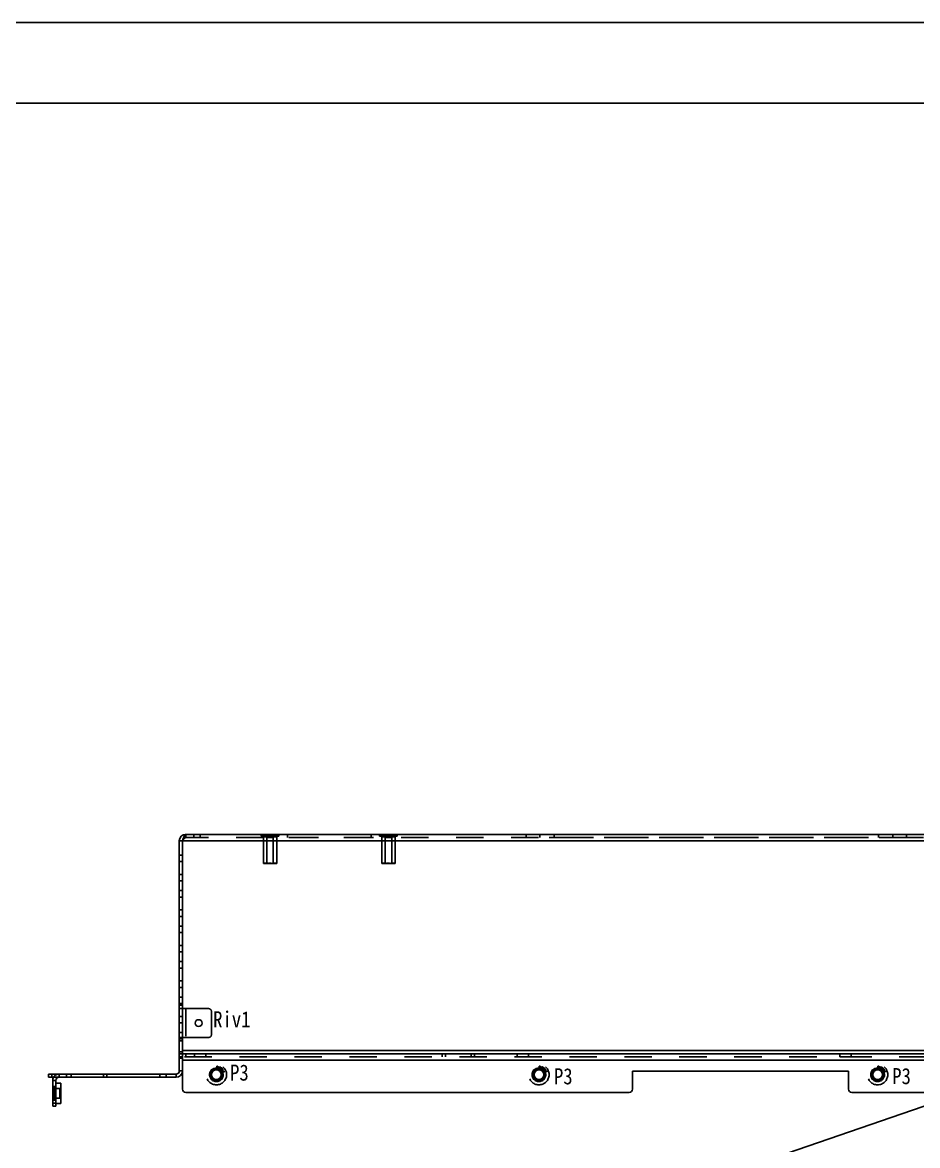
# Model space of a CAD drawing. Header units: millimetres. Extents: x 0 to 8948, y -1340 to 1100.
# Drawn here: x 6327.9 to 6605.4, y 751.7 to 1100 of the extents above; entities that cross this region are included whole.
import ezdxf

# ---------------------------------------------------------------- set-up
doc = ezdxf.new("R2010")
doc.units = ezdxf.units.MM
doc.header["$LTSCALE"] = 85.25
doc.linetypes.add('HIDDEN', pattern=[0.2, 0.1, -0.1])
doc.layers.get('0').update_dxf_attribs({"linetype": 'CONTINUOUS'})
doc.layers.add('02___PRT_ALL_AXES', color=7, linetype='CONTINUOUS')
doc.layers.add('DEFAULT_2', color=8, linetype='HIDDEN')
doc.styles.get("Standard").update_dxf_attribs({"font": 'txt', "width": 0.85})

msp = doc.modelspace()

# ---------------------------------------------------------------- linework, layer by layer
msp.add_line((4392.409, 0), (7581.815, 1100))
at = {"color": 7, "linetype": 'Continuous'}
for p, q in [((6031.815, 1100), (7581.815, 1100)), ((6377.513, 846.22), (6376.513, 846.22)), ((6376.513, 795.22), (6377.513, 795.22)), ((6376.513, 784.22), (6377.513, 784.22)), ((6377.513, 780.22), (6376.513, 780.22)), ((6377.513, 780.22), (6377.513, 779.331)), ((6377.513, 779.22), (6376.513, 779.22)), ((6336.013, 772.92), (6336.013, 773.92)), ((6337.013, 772.92), (6337.013, 773.92)), ((6375.513, 773.92), (6375.513, 772.92)), ((6376.513, 774.92), (6377.513, 774.92)), ((6375.513, 772.92), (6336.013, 772.92)), ((6337.263, 771.92), (6338.263, 771.92)), ((6338.263, 763.92), (6338.263, 771.92)), ((6338.263, 771.07), (6339.763, 771.07)), ((6339.763, 764.77), (6339.763, 771.07)), ((6338.263, 764.92), (6337.263, 764.92)), ((6338.263, 763.92), (6337.263, 763.92)), ((6338.263, 764.77), (6339.763, 764.77))]:
    msp.add_line(p, q, dxfattribs=at)
at = {"color": 3, "linetype": 'Continuous'}
for p, q in [((6692.513, 848.22), (6378.513, 848.22)), ((6376.513, 774.92), (6376.513, 846.22)), ((6377.513, 846.22), (6377.513, 780.22)), ((6377.513, 846.22), (6693.513, 846.22)), ((6377.513, 794.22), (6376.513, 794.22)), ((6376.513, 785.22), (6377.513, 785.22)), ((6377.513, 781.22), (6693.513, 781.22)), ((6377.513, 780.22), (6750.013, 780.22)), ((6377.513, 779.331), (6377.513, 769.22)), ((6693.513, 778.22), (6377.513, 778.22)), ((6336.013, 773.92), (6375.513, 773.92)), ((6517.013, 769.22), (6517.013, 774.82)), ((6517.013, 774.82), (6584.013, 774.82)), ((6584.013, 769.22), (6584.013, 774.82)), ((6337.263, 763.92), (6337.263, 771.92)), ((6516.013, 768.22), (6378.513, 768.22)), ((6692.513, 768.22), (6585.013, 768.22))]:
    msp.add_line(p, q, dxfattribs=at)
at = {"color": 7, "linetype": 'Continuous'}
msp.add_lwpolyline([(6056.815, 25), (7556.815, 25), (7556.815, 1075), (6056.815, 1075)], close=True, dxfattribs=at)
for centre, radius in [((6388.013, 773.72), 1.8), ((6388.013, 773.72), 1.5), ((6488.013, 773.72), 1.8), ((6488.013, 773.72), 1.5), ((6593.013, 773.72), 1.8), ((6593.013, 773.72), 1.5)]:
    msp.add_circle(centre, radius, dxfattribs=at)
at = {"color": 3, "linetype": 'Continuous'}
for centre, radius, start, end in [((6378.513, 846.22), 2, 90, 180), ((6375.513, 774.92), 1, 270, 0), ((6339.263, 771.92), 2, 149.86467, 180), ((6378.513, 769.22), 1, 180, 270), ((6516.013, 769.22), 1, 270, 0), ((6585.013, 769.22), 1, 180, 270)]:
    msp.add_arc(centre, radius, start, end, dxfattribs=at)
at = {"color": 7, "linetype": 'Continuous'}
for centre, radius, start, end in [((6378.513, 846.22), 1, 144.96851, 180), ((6375.513, 774.92), 2, 270, 0), ((6339.263, 771.92), 1, 90, 180)]:
    msp.add_arc(centre, radius, start, end, dxfattribs=at)
at = {"color": 3, "linetype": 'Continuous'}
msp.add_open_spline([(6377.513, 846.22), (6377.594, 846.476), (6377.747, 846.953), (6377.948, 847.51), (6378.126, 847.871), (6378.263, 848.089), (6378.415, 848.22), (6378.513, 848.22)], degree=3, knots=[0, 0, 0, 0, 0.3508799, 0.6538995, 0.7752095, 0.8724418, 1, 1, 1, 1], dxfattribs=at)
at = {"layer": '02___PRT_ALL_AXES', "color": 8, "linetype": 'HIDDEN'}
for p, q in [((6402.568, 847.42), (6402.568, 839.22)), ((6406.758, 847.42), (6402.568, 847.42)), ((6402.768, 847.72), (6402.768, 847.42)), ((6406.558, 847.72), (6402.768, 847.72)), ((6403.663, 848.22), (6403.663, 839.22)), ((6405.663, 848.22), (6403.663, 848.22)), ((6405.663, 847.22), (6403.663, 847.22)), ((6405.663, 848.22), (6405.663, 839.22)), ((6406.558, 847.72), (6406.558, 847.42)), ((6406.758, 847.42), (6406.758, 839.22)), ((6410.013, 848.22), (6410.013, 847.22)), ((6436.013, 848.22), (6410.013, 848.22)), ((6436.013, 847.22), (6410.013, 847.22)), ((6436.013, 848.22), (6436.013, 847.22)), ((6439.268, 847.42), (6439.268, 839.22)), ((6443.458, 847.42), (6439.268, 847.42)), ((6439.468, 847.72), (6439.468, 847.42)), ((6443.258, 847.72), (6439.468, 847.72)), ((6440.363, 848.22), (6440.363, 839.22)), ((6442.363, 848.22), (6440.363, 848.22)), ((6442.363, 847.22), (6440.363, 847.22)), ((6442.363, 848.22), (6442.363, 839.22)), ((6443.258, 847.72), (6443.258, 847.42)), ((6443.458, 847.42), (6443.458, 839.22)), ((6484.013, 848.22), (6484.013, 847.22)), ((6602.013, 848.22), (6484.013, 848.22)), ((6602.013, 847.22), (6484.013, 847.22)), ((6488.263, 848.22), (6488.263, 847.22)), ((6492.763, 848.22), (6492.763, 847.22)), ((6593.263, 848.22), (6593.263, 847.22)), ((6597.763, 848.22), (6597.763, 847.22)), ((6602.013, 848.22), (6602.013, 847.22)), ((6406.758, 839.22), (6402.568, 839.22)), ((6443.458, 839.22), (6439.268, 839.22)), ((6376.513, 774.92), (6376.513, 786.791)), ((6377.513, 786.791), (6376.513, 786.791)), ((6376.513, 784.791), (6377.513, 784.791)), ((6377.513, 774.92), (6377.513, 786.791)), ((6381.263, 780.22), (6381.263, 779.22)), ((6384.763, 780.22), (6381.263, 780.22)), ((6384.763, 780.22), (6384.763, 779.22)), ((6481.263, 780.22), (6481.263, 779.22)), ((6484.763, 780.22), (6481.263, 780.22)), ((6484.763, 780.22), (6484.763, 779.22)), ((6584.763, 780.22), (6581.263, 780.22)), ((6581.263, 780.22), (6581.263, 779.22)), ((6584.763, 780.22), (6584.763, 779.22)), ((6384.763, 779.22), (6381.263, 779.22)), ((6484.763, 779.22), (6481.263, 779.22)), ((6584.763, 779.22), (6581.263, 779.22)), ((6341.513, 772.92), (6341.513, 773.92)), ((6354.013, 773.92), (6341.513, 773.92)), ((6343.013, 773.92), (6343.013, 772.92)), ((6353.013, 773.92), (6353.013, 772.92)), ((6354.013, 773.92), (6354.013, 772.92)), ((6370.455, 772.92), (6370.455, 773.92)), ((6375.513, 773.92), (6370.455, 773.92)), ((6372.455, 773.92), (6372.455, 772.92)), ((6337.263, 770.02), (6337.263, 765.82)), ((6338.263, 770.02), (6337.263, 770.02)), ((6338.263, 770.02), (6338.263, 765.82)), ((6354.013, 772.92), (6341.513, 772.92)), ((6375.513, 772.92), (6370.455, 772.92)), ((6337.263, 767.92), (6338.263, 767.92)), ((6338.263, 765.82), (6337.263, 765.82))]:
    msp.add_line(p, q, dxfattribs=at)
at = {"layer": '02___PRT_ALL_AXES', "color": 3, "linetype": 'Continuous'}
for centre, radius in [((6382.513, 789.72), 1.05), ((6388.013, 773.72), 2.1), ((6488.013, 773.72), 2.1), ((6593.013, 773.72), 2.1)]:
    msp.add_circle(centre, radius, dxfattribs=at)
at = {"layer": 'DEFAULT_2', "color": 8, "linetype": 'HIDDEN'}
for p, q in [((6378.513, 848.22), (6378.513, 847.22)), ((6692.513, 847.22), (6378.513, 847.22)), ((6381.013, 848.22), (6381.013, 847.22)), ((6383.013, 847.22), (6383.013, 848.22)), ((6401.921, 847.72), (6401.921, 848.22)), ((6407.405, 847.72), (6401.921, 847.72)), ((6403.292, 847.72), (6403.292, 848.22)), ((6403.663, 847.22), (6403.663, 839.22)), ((6405.663, 847.22), (6405.663, 839.22)), ((6406.034, 847.72), (6406.034, 848.22)), ((6407.405, 847.72), (6407.405, 848.22)), ((6438.621, 847.72), (6438.621, 848.22)), ((6444.105, 847.72), (6438.621, 847.72)), ((6439.992, 847.72), (6439.992, 848.22)), ((6440.363, 847.22), (6440.363, 839.22)), ((6442.363, 847.22), (6442.363, 839.22)), ((6442.734, 847.72), (6442.734, 848.22)), ((6444.105, 847.72), (6444.105, 848.22)), ((6377.513, 841.791), (6376.513, 841.791)), ((6376.513, 839.791), (6377.513, 839.791)), ((6402.696, 839.32), (6402.696, 839.22)), ((6404.034, 839.32), (6402.696, 839.32)), ((6402.743, 839.32), (6402.743, 839.22)), ((6402.879, 839.32), (6402.879, 839.22)), ((6402.973, 839.32), (6402.973, 839.22)), ((6403.013, 839.22), (6403.013, 839.32)), ((6403.162, 839.32), (6403.162, 839.22)), ((6403.254, 839.32), (6403.254, 839.22)), ((6403.369, 839.22), (6403.369, 839.32)), ((6403.475, 839.22), (6403.475, 839.32)), ((6403.58, 839.22), (6403.58, 839.32)), ((6403.787, 839.22), (6403.787, 839.32)), ((6403.929, 839.22), (6403.929, 839.32)), ((6404.034, 839.22), (6404.034, 839.32)), ((6404.232, 839.32), (6404.232, 839.22)), ((6405.002, 839.32), (6404.232, 839.32)), ((6404.234, 839.22), (6404.234, 839.32)), ((6404.273, 839.22), (6404.273, 839.32)), ((6404.296, 839.22), (6404.296, 839.32)), ((6404.377, 839.22), (6404.377, 839.32)), ((6404.381, 839.22), (6404.381, 839.32)), ((6404.4, 839.22), (6404.4, 839.32)), ((6404.42, 839.22), (6404.42, 839.32)), ((6404.466, 839.22), (6404.466, 839.32)), ((6404.484, 839.22), (6404.484, 839.32)), ((6404.588, 839.22), (6404.588, 839.32)), ((6404.612, 839.22), (6404.612, 839.32)), ((6404.672, 839.22), (6404.672, 839.32)), ((6404.696, 839.22), (6404.696, 839.32)), ((6404.775, 839.22), (6404.775, 839.32)), ((6404.82, 839.22), (6404.82, 839.32)), ((6404.831, 839.22), (6404.831, 839.32)), ((6404.837, 839.22), (6404.837, 839.32)), ((6404.875, 839.22), (6404.875, 839.32)), ((6404.877, 839.22), (6404.877, 839.32)), ((6404.902, 839.22), (6404.902, 839.32)), ((6404.934, 839.22), (6404.934, 839.32)), ((6404.977, 839.22), (6404.977, 839.32)), ((6404.981, 839.32), (6404.981, 839.22)), ((6404.983, 839.22), (6404.983, 839.32)), ((6404.983, 839.22), (6404.983, 839.32)), ((6405, 839.22), (6405, 839.32)), ((6405.002, 839.22), (6405.002, 839.32)), ((6405.374, 839.22), (6405.374, 839.32)), ((6406.665, 839.32), (6405.374, 839.32)), ((6405.378, 839.22), (6405.378, 839.32)), ((6405.438, 839.22), (6405.438, 839.32)), ((6405.472, 839.22), (6405.472, 839.32)), ((6405.522, 839.22), (6405.522, 839.32)), ((6405.525, 839.22), (6405.525, 839.32)), ((6405.55, 839.22), (6405.55, 839.32)), ((6405.552, 839.22), (6405.552, 839.32)), ((6405.559, 839.22), (6405.559, 839.32)), ((6405.575, 839.22), (6405.575, 839.32)), ((6405.582, 839.22), (6405.582, 839.32)), ((6405.584, 839.22), (6405.584, 839.32)), ((6405.608, 839.22), (6405.608, 839.32)), ((6405.611, 839.22), (6405.611, 839.32)), ((6405.659, 839.22), (6405.659, 839.32)), ((6405.661, 839.22), (6405.661, 839.32)), ((6405.673, 839.22), (6405.673, 839.32)), ((6405.684, 839.22), (6405.684, 839.32)), ((6405.695, 839.22), (6405.695, 839.32)), ((6405.708, 839.22), (6405.708, 839.32)), ((6405.743, 839.22), (6405.743, 839.32)), ((6405.755, 839.22), (6405.755, 839.32)), ((6405.76, 839.22), (6405.76, 839.32)), ((6405.763, 839.22), (6405.763, 839.32)), ((6405.766, 839.22), (6405.766, 839.32)), ((6405.767, 839.22), (6405.767, 839.32)), ((6405.785, 839.22), (6405.785, 839.32)), ((6405.816, 839.22), (6405.816, 839.32)), ((6405.829, 839.22), (6405.829, 839.32)), ((6405.831, 839.22), (6405.831, 839.32)), ((6405.857, 839.22), (6405.857, 839.32)), ((6405.859, 839.22), (6405.859, 839.32)), ((6405.884, 839.22), (6405.884, 839.32)), ((6405.909, 839.22), (6405.909, 839.32)), ((6405.918, 839.22), (6405.918, 839.32)), ((6405.924, 839.22), (6405.924, 839.32)), ((6405.96, 839.22), (6405.96, 839.32)), ((6405.991, 839.22), (6405.991, 839.32)), ((6405.992, 839.22), (6405.992, 839.32)), ((6406.023, 839.22), (6406.023, 839.32)), ((6406.059, 839.22), (6406.059, 839.32)), ((6406.065, 839.22), (6406.065, 839.32)), ((6406.074, 839.22), (6406.074, 839.32)), ((6406.099, 839.22), (6406.099, 839.32)), ((6406.125, 839.22), (6406.125, 839.32)), ((6406.126, 839.22), (6406.126, 839.32)), ((6406.152, 839.22), (6406.152, 839.32)), ((6406.167, 839.22), (6406.167, 839.32)), ((6406.198, 839.22), (6406.198, 839.32)), ((6406.216, 839.22), (6406.216, 839.32)), ((6406.217, 839.22), (6406.217, 839.32)), ((6406.22, 839.22), (6406.22, 839.32)), ((6406.221, 839.22), (6406.221, 839.32)), ((6406.275, 839.22), (6406.275, 839.32)), ((6406.286, 839.22), (6406.286, 839.32)), ((6406.304, 839.22), (6406.304, 839.32)), ((6406.31, 839.22), (6406.31, 839.32)), ((6406.325, 839.22), (6406.325, 839.32)), ((6406.327, 839.22), (6406.327, 839.32)), ((6406.339, 839.22), (6406.339, 839.32)), ((6406.361, 839.22), (6406.361, 839.32)), ((6406.371, 839.22), (6406.371, 839.32)), ((6406.413, 839.22), (6406.413, 839.32)), ((6406.44, 839.22), (6406.44, 839.32)), ((6406.472, 839.22), (6406.472, 839.32)), ((6406.474, 839.22), (6406.474, 839.32)), ((6406.493, 839.22), (6406.493, 839.32)), ((6406.495, 839.22), (6406.495, 839.32)), ((6406.515, 839.22), (6406.515, 839.32)), ((6406.539, 839.22), (6406.539, 839.32)), ((6406.557, 839.22), (6406.557, 839.32)), ((6406.558, 839.22), (6406.558, 839.32)), ((6406.567, 839.22), (6406.567, 839.32)), ((6406.581, 839.22), (6406.581, 839.32)), ((6406.621, 839.32), (6406.621, 839.22)), ((6406.64, 839.22), (6406.64, 839.32)), ((6406.651, 839.32), (6406.651, 839.22)), ((6406.665, 839.22), (6406.665, 839.32)), ((6439.396, 839.32), (6439.396, 839.22)), ((6440.734, 839.32), (6439.396, 839.32)), ((6439.443, 839.32), (6439.443, 839.22)), ((6439.579, 839.32), (6439.579, 839.22)), ((6439.673, 839.32), (6439.673, 839.22)), ((6439.713, 839.22), (6439.713, 839.32)), ((6439.862, 839.32), (6439.862, 839.22)), ((6439.954, 839.32), (6439.954, 839.22)), ((6440.069, 839.22), (6440.069, 839.32)), ((6440.175, 839.22), (6440.175, 839.32)), ((6440.28, 839.22), (6440.28, 839.32)), ((6440.487, 839.22), (6440.487, 839.32)), ((6440.629, 839.22), (6440.629, 839.32)), ((6440.734, 839.22), (6440.734, 839.32)), ((6440.932, 839.32), (6440.932, 839.22)), ((6441.702, 839.32), (6440.932, 839.32)), ((6440.934, 839.22), (6440.934, 839.32)), ((6440.973, 839.22), (6440.973, 839.32)), ((6440.996, 839.22), (6440.996, 839.32)), ((6441.077, 839.22), (6441.077, 839.32)), ((6441.081, 839.22), (6441.081, 839.32)), ((6441.1, 839.22), (6441.1, 839.32)), ((6441.12, 839.22), (6441.12, 839.32)), ((6441.166, 839.22), (6441.166, 839.32)), ((6441.184, 839.22), (6441.184, 839.32)), ((6441.288, 839.22), (6441.288, 839.32)), ((6441.312, 839.22), (6441.312, 839.32)), ((6441.372, 839.22), (6441.372, 839.32)), ((6441.396, 839.22), (6441.396, 839.32)), ((6441.475, 839.22), (6441.475, 839.32)), ((6441.52, 839.22), (6441.52, 839.32)), ((6441.531, 839.22), (6441.531, 839.32)), ((6441.537, 839.22), (6441.537, 839.32)), ((6441.575, 839.22), (6441.575, 839.32)), ((6441.577, 839.22), (6441.577, 839.32)), ((6441.602, 839.22), (6441.602, 839.32)), ((6441.634, 839.22), (6441.634, 839.32)), ((6441.677, 839.22), (6441.677, 839.32)), ((6441.681, 839.32), (6441.681, 839.22)), ((6441.683, 839.22), (6441.683, 839.32)), ((6441.683, 839.22), (6441.683, 839.32)), ((6441.7, 839.22), (6441.7, 839.32)), ((6441.702, 839.22), (6441.702, 839.32)), ((6442.074, 839.22), (6442.074, 839.32)), ((6443.365, 839.32), (6442.074, 839.32)), ((6442.078, 839.22), (6442.078, 839.32)), ((6442.138, 839.22), (6442.138, 839.32)), ((6442.172, 839.22), (6442.172, 839.32)), ((6442.222, 839.22), (6442.222, 839.32)), ((6442.225, 839.22), (6442.225, 839.32)), ((6442.25, 839.22), (6442.25, 839.32)), ((6442.252, 839.22), (6442.252, 839.32)), ((6442.259, 839.22), (6442.259, 839.32)), ((6442.275, 839.22), (6442.275, 839.32)), ((6442.282, 839.22), (6442.282, 839.32)), ((6442.284, 839.22), (6442.284, 839.32)), ((6442.308, 839.22), (6442.308, 839.32)), ((6442.311, 839.22), (6442.311, 839.32)), ((6442.359, 839.22), (6442.359, 839.32)), ((6442.361, 839.22), (6442.361, 839.32)), ((6442.373, 839.22), (6442.373, 839.32)), ((6442.384, 839.22), (6442.384, 839.32)), ((6442.395, 839.22), (6442.395, 839.32)), ((6442.408, 839.22), (6442.408, 839.32)), ((6442.443, 839.22), (6442.443, 839.32)), ((6442.455, 839.22), (6442.455, 839.32)), ((6442.46, 839.22), (6442.46, 839.32)), ((6442.463, 839.22), (6442.463, 839.32)), ((6442.466, 839.22), (6442.466, 839.32)), ((6442.467, 839.22), (6442.467, 839.32)), ((6442.485, 839.22), (6442.485, 839.32)), ((6442.516, 839.22), (6442.516, 839.32)), ((6442.529, 839.22), (6442.529, 839.32)), ((6442.531, 839.22), (6442.531, 839.32)), ((6442.557, 839.22), (6442.557, 839.32)), ((6442.559, 839.22), (6442.559, 839.32)), ((6442.584, 839.22), (6442.584, 839.32)), ((6442.609, 839.22), (6442.609, 839.32)), ((6442.618, 839.22), (6442.618, 839.32)), ((6442.624, 839.22), (6442.624, 839.32)), ((6442.66, 839.22), (6442.66, 839.32)), ((6442.691, 839.22), (6442.691, 839.32)), ((6442.692, 839.22), (6442.692, 839.32)), ((6442.723, 839.22), (6442.723, 839.32)), ((6442.759, 839.22), (6442.759, 839.32)), ((6442.765, 839.22), (6442.765, 839.32)), ((6442.774, 839.22), (6442.774, 839.32)), ((6442.799, 839.22), (6442.799, 839.32)), ((6442.825, 839.22), (6442.825, 839.32)), ((6442.826, 839.22), (6442.826, 839.32)), ((6442.852, 839.22), (6442.852, 839.32)), ((6442.867, 839.22), (6442.867, 839.32)), ((6442.898, 839.22), (6442.898, 839.32)), ((6442.916, 839.22), (6442.916, 839.32)), ((6442.917, 839.22), (6442.917, 839.32)), ((6442.92, 839.22), (6442.92, 839.32)), ((6442.921, 839.22), (6442.921, 839.32)), ((6442.975, 839.22), (6442.975, 839.32)), ((6442.986, 839.22), (6442.986, 839.32)), ((6443.004, 839.22), (6443.004, 839.32)), ((6443.01, 839.22), (6443.01, 839.32)), ((6443.025, 839.22), (6443.025, 839.32)), ((6443.027, 839.22), (6443.027, 839.32)), ((6443.039, 839.22), (6443.039, 839.32)), ((6443.061, 839.22), (6443.061, 839.32)), ((6443.071, 839.22), (6443.071, 839.32)), ((6443.113, 839.22), (6443.113, 839.32)), ((6443.14, 839.22), (6443.14, 839.32)), ((6443.172, 839.22), (6443.172, 839.32)), ((6443.174, 839.22), (6443.174, 839.32)), ((6443.193, 839.22), (6443.193, 839.32)), ((6443.195, 839.22), (6443.195, 839.32)), ((6443.215, 839.22), (6443.215, 839.32)), ((6443.239, 839.22), (6443.239, 839.32)), ((6443.257, 839.22), (6443.257, 839.32)), ((6443.258, 839.22), (6443.258, 839.32)), ((6443.267, 839.22), (6443.267, 839.32)), ((6443.281, 839.22), (6443.281, 839.32)), ((6443.321, 839.32), (6443.321, 839.22)), ((6443.34, 839.22), (6443.34, 839.32)), ((6443.351, 839.32), (6443.351, 839.22)), ((6443.365, 839.22), (6443.365, 839.32)), ((6402.743, 839.22), (6404.034, 839.22)), ((6404.273, 839.22), (6405.002, 839.22)), ((6405.374, 839.22), (6406.621, 839.22)), ((6406.651, 839.22), (6406.665, 839.22)), ((6439.443, 839.22), (6440.734, 839.22)), ((6440.973, 839.22), (6441.702, 839.22)), ((6442.074, 839.22), (6443.321, 839.22)), ((6443.351, 839.22), (6443.365, 839.22)), ((6376.513, 835.791), (6377.513, 835.791)), ((6377.513, 833.791), (6376.513, 833.791)), ((6377.513, 830.791), (6376.513, 830.791)), ((6376.513, 828.791), (6377.513, 828.791)), ((6376.513, 824.791), (6377.513, 824.791)), ((6377.513, 822.791), (6376.513, 822.791)), ((6377.513, 819.791), (6376.513, 819.791)), ((6376.513, 817.791), (6377.513, 817.791)), ((6376.513, 813.791), (6377.513, 813.791)), ((6377.513, 811.791), (6376.513, 811.791)), ((6377.513, 808.791), (6376.513, 808.791)), ((6376.513, 806.791), (6377.513, 806.791)), ((6376.513, 802.791), (6377.513, 802.791)), ((6377.513, 800.791), (6376.513, 800.791)), ((6377.513, 797.791), (6376.513, 797.791)), ((6376.513, 795.791), (6377.513, 795.791)), ((6377.513, 794.22), (6385.513, 794.22)), ((6378.513, 794.22), (6378.513, 785.22)), ((6376.513, 791.791), (6377.513, 791.791)), ((6386.513, 793.22), (6386.513, 786.22)), ((6377.513, 789.791), (6376.513, 789.791)), ((6377.513, 786.791), (6376.513, 786.791)), ((6376.513, 784.791), (6377.513, 784.791)), ((6377.513, 785.22), (6385.513, 785.22)), ((6376.513, 780.791), (6377.513, 780.791)), ((6378.513, 780.22), (6378.513, 779.22)), ((6458.013, 779.22), (6458.013, 780.22)), ((6459.013, 780.22), (6459.013, 779.22)), ((6467.013, 780.22), (6467.013, 779.22)), ((6468.013, 779.22), (6468.013, 780.22)), ((6377.513, 778.791), (6376.513, 778.791)), ((6693.513, 779.22), (6377.513, 779.22)), ((6339.263, 773.92), (6339.263, 772.92)), ((6370.455, 772.92), (6370.455, 773.92)), ((6372.455, 773.92), (6372.455, 772.92)), ((6388.109, 776.322), (6388.105, 776.186)), ((6388.105, 776.186), (6388.117, 776.185)), ((6388.383, 775.885), (6388.371, 775.886)), ((6388.376, 775.781), (6388.383, 775.885)), ((6388.609, 776.118), (6388.597, 776.08)), ((6388.597, 776.08), (6388.803, 776.017)), ((6388.815, 776.055), (6388.609, 776.118)), ((6388.775, 775.676), (6388.768, 775.664)), ((6388.851, 775.642), (6388.775, 775.676)), ((6388.803, 776.017), (6388.815, 776.055)), ((6389.099, 776.053), (6388.851, 775.642)), ((6388.88, 775.638), (6389.122, 776.039)), ((6389.367, 775.978), (6388.88, 775.638)), ((6388.914, 775.575), (6389.32, 775.857)), ((6389.051, 776.163), (6389.043, 776.15)), ((6389.043, 776.15), (6389.081, 776.117)), ((6389.169, 776.064), (6389.245, 776.029)), ((6389.32, 775.857), (6389.244, 775.376)), ((6389.245, 776.029), (6389.252, 776.041)), ((6389.281, 775.441), (6389.367, 775.978)), ((6389.501, 775.805), (6389.281, 775.441)), ((6389.344, 775.41), (6389.557, 775.763)), ((6389.398, 775.301), (6389.356, 775.34)), ((6389.391, 775.288), (6389.398, 775.301)), ((6389.465, 775.913), (6389.458, 775.901)), ((6389.458, 775.901), (6389.499, 775.863)), ((6389.544, 775.279), (6389.526, 775.285)), ((6389.606, 775.793), (6389.68, 775.767)), ((6389.68, 775.767), (6389.688, 775.779)), ((6389.722, 775.336), (6389.702, 775.332)), ((6389.819, 775.584), (6389.812, 775.567)), ((6389.913, 774.484), (6389.925, 774.456)), ((6389.925, 774.456), (6390.407, 774.656)), ((6390.384, 774.712), (6389.969, 774.54)), ((6389.969, 774.54), (6389.992, 774.666)), ((6389.992, 774.666), (6389.971, 774.671)), ((6390.046, 775.122), (6390.013, 775.101)), ((6390.013, 775.101), (6390.127, 774.918)), ((6390.16, 774.939), (6390.046, 775.122)), ((6390.127, 774.918), (6390.16, 774.939)), ((6390.407, 774.807), (6390.394, 774.802)), ((6390.394, 774.802), (6390.404, 774.755)), ((6390.452, 774.641), (6390.475, 774.605)), ((6390.475, 774.605), (6390.489, 774.611)), ((6488.109, 776.322), (6488.105, 776.186)), ((6488.105, 776.186), (6488.117, 776.185)), ((6488.383, 775.885), (6488.371, 775.886)), ((6488.376, 775.781), (6488.383, 775.885)), ((6488.609, 776.118), (6488.597, 776.08)), ((6488.597, 776.08), (6488.803, 776.017)), ((6488.815, 776.055), (6488.609, 776.118)), ((6488.775, 775.676), (6488.768, 775.664)), ((6488.851, 775.642), (6488.775, 775.676)), ((6488.803, 776.017), (6488.815, 776.055)), ((6489.099, 776.053), (6488.851, 775.642)), ((6488.88, 775.638), (6489.122, 776.039)), ((6489.367, 775.978), (6488.88, 775.638)), ((6488.914, 775.575), (6489.32, 775.857)), ((6489.051, 776.163), (6489.043, 776.15)), ((6489.043, 776.15), (6489.081, 776.117)), ((6489.169, 776.064), (6489.245, 776.029)), ((6489.32, 775.857), (6489.244, 775.376)), ((6489.245, 776.029), (6489.252, 776.041)), ((6489.281, 775.441), (6489.367, 775.978)), ((6489.501, 775.805), (6489.281, 775.441)), ((6489.344, 775.41), (6489.557, 775.763)), ((6489.398, 775.301), (6489.356, 775.34)), ((6489.391, 775.288), (6489.398, 775.301)), ((6489.465, 775.913), (6489.458, 775.901)), ((6489.458, 775.901), (6489.499, 775.863)), ((6489.544, 775.279), (6489.526, 775.285)), ((6489.606, 775.793), (6489.68, 775.767)), ((6489.68, 775.767), (6489.688, 775.779)), ((6489.722, 775.336), (6489.702, 775.332)), ((6489.819, 775.584), (6489.812, 775.567)), ((6489.913, 774.484), (6489.925, 774.456)), ((6489.925, 774.456), (6490.407, 774.656)), ((6490.384, 774.712), (6489.969, 774.54)), ((6489.969, 774.54), (6489.992, 774.666)), ((6489.992, 774.666), (6489.971, 774.671)), ((6490.046, 775.122), (6490.013, 775.101)), ((6490.013, 775.101), (6490.127, 774.918)), ((6490.16, 774.939), (6490.046, 775.122)), ((6490.127, 774.918), (6490.16, 774.939)), ((6490.407, 774.807), (6490.394, 774.802)), ((6490.394, 774.802), (6490.404, 774.755)), ((6490.452, 774.641), (6490.475, 774.605)), ((6490.475, 774.605), (6490.489, 774.611)), ((6593.109, 776.322), (6593.105, 776.186)), ((6593.105, 776.186), (6593.117, 776.185)), ((6593.383, 775.885), (6593.371, 775.886)), ((6593.376, 775.781), (6593.383, 775.885)), ((6593.609, 776.118), (6593.597, 776.08)), ((6593.597, 776.08), (6593.803, 776.017)), ((6593.815, 776.055), (6593.609, 776.118)), ((6593.775, 775.676), (6593.768, 775.664)), ((6593.851, 775.642), (6593.775, 775.676)), ((6593.803, 776.017), (6593.815, 776.055)), ((6594.099, 776.053), (6593.851, 775.642)), ((6593.88, 775.638), (6594.122, 776.039)), ((6594.367, 775.978), (6593.88, 775.638)), ((6593.914, 775.575), (6594.32, 775.857)), ((6594.051, 776.163), (6594.043, 776.15)), ((6594.043, 776.15), (6594.081, 776.117)), ((6594.169, 776.064), (6594.245, 776.029)), ((6594.32, 775.857), (6594.244, 775.376)), ((6594.245, 776.029), (6594.252, 776.041)), ((6594.281, 775.441), (6594.367, 775.978)), ((6594.501, 775.805), (6594.281, 775.441)), ((6594.344, 775.41), (6594.557, 775.763)), ((6594.398, 775.301), (6594.356, 775.34)), ((6594.391, 775.288), (6594.398, 775.301)), ((6594.465, 775.913), (6594.458, 775.901)), ((6594.458, 775.901), (6594.499, 775.863)), ((6594.544, 775.279), (6594.526, 775.285)), ((6594.606, 775.793), (6594.68, 775.767)), ((6594.68, 775.767), (6594.688, 775.779)), ((6594.722, 775.336), (6594.702, 775.332)), ((6594.819, 775.584), (6594.812, 775.567)), ((6594.913, 774.484), (6594.925, 774.456)), ((6594.925, 774.456), (6595.407, 774.656)), ((6595.384, 774.712), (6594.969, 774.54)), ((6594.969, 774.54), (6594.992, 774.666)), ((6594.992, 774.666), (6594.971, 774.671)), ((6595.046, 775.122), (6595.013, 775.101)), ((6595.013, 775.101), (6595.127, 774.918)), ((6595.16, 774.939), (6595.046, 775.122)), ((6595.127, 774.918), (6595.16, 774.939)), ((6595.407, 774.807), (6595.394, 774.802)), ((6595.394, 774.802), (6595.404, 774.755)), ((6595.452, 774.641), (6595.475, 774.605)), ((6595.475, 774.605), (6595.489, 774.611)), ((6337.293, 770.045), (6337.293, 765.795)), ((6337.293, 770.045), (6337.393, 770.045)), ((6337.293, 769.72), (6337.593, 769.42)), ((6337.393, 770.045), (6337.393, 765.795)), ((6337.393, 770.045), (6337.883, 769.82)), ((6337.883, 770.045), (6337.883, 765.795)), ((6337.883, 770.045), (6338.263, 770.045)), ((6339.463, 769.42), (6339.763, 769.72)), ((6339.743, 769.118), (6339.743, 770.549)), ((6339.763, 770.549), (6339.743, 770.549)), ((6339.743, 770.547), (6339.763, 770.547)), ((6339.743, 770.521), (6339.763, 770.521)), ((6339.763, 770.521), (6339.743, 770.521)), ((6339.743, 770.489), (6339.763, 770.489)), ((6339.743, 770.485), (6339.763, 770.485)), ((6339.743, 770.48), (6339.763, 770.48)), ((6339.743, 770.399), (6339.763, 770.399)), ((6339.743, 770.386), (6339.763, 770.386)), ((6339.743, 770.385), (6339.763, 770.385)), ((6339.763, 770.363), (6339.743, 770.363)), ((6339.743, 770.356), (6339.763, 770.356)), ((6339.743, 770.35), (6339.763, 770.35)), ((6339.743, 770.336), (6339.763, 770.336)), ((6339.743, 770.318), (6339.763, 770.318)), ((6339.743, 770.317), (6339.763, 770.317)), ((6339.743, 770.3), (6339.763, 770.3)), ((6339.743, 770.284), (6339.763, 770.284)), ((6339.743, 770.283), (6339.763, 770.283)), ((6339.743, 770.28), (6339.763, 770.28)), ((6339.763, 770.267), (6339.743, 770.267)), ((6339.763, 770.264), (6339.743, 770.264)), ((6339.743, 770.262), (6339.763, 770.262)), ((6339.743, 770.255), (6339.763, 770.255)), ((6339.763, 770.253), (6339.743, 770.253)), ((6339.743, 770.241), (6339.763, 770.241)), ((6339.743, 770.239), (6339.763, 770.239)), ((6339.743, 770.229), (6339.763, 770.229)), ((6339.743, 770.217), (6339.763, 770.217)), ((6339.743, 770.21), (6339.763, 770.21)), ((6339.743, 770.197), (6339.763, 770.197)), ((6339.743, 770.178), (6339.763, 770.178)), ((6339.743, 770.14), (6339.763, 770.14)), ((6339.743, 770.122), (6339.763, 770.122)), ((6339.763, 770.113), (6339.743, 770.113)), ((6339.743, 770.101), (6339.763, 770.101)), ((6339.743, 770.088), (6339.763, 770.088)), ((6339.743, 770.086), (6339.763, 770.086)), ((6339.743, 770.085), (6339.763, 770.085)), ((6339.743, 770.063), (6339.763, 770.063)), ((6339.743, 770.057), (6339.763, 770.057)), ((6339.743, 770.044), (6339.763, 770.044)), ((6339.743, 770.038), (6339.763, 770.038)), ((6339.743, 770.018), (6339.763, 770.018)), ((6339.743, 770.011), (6339.763, 770.011)), ((6339.763, 770.005), (6339.743, 770.005)), ((6339.763, 769.996), (6339.743, 769.996)), ((6339.743, 769.994), (6339.763, 769.994)), ((6339.763, 769.993), (6339.743, 769.993)), ((6339.763, 769.981), (6339.743, 769.981)), ((6339.743, 769.98), (6339.763, 769.98)), ((6339.743, 769.979), (6339.763, 769.979)), ((6339.743, 769.967), (6339.763, 769.967)), ((6339.743, 769.963), (6339.763, 769.963)), ((6339.743, 769.955), (6339.763, 769.955)), ((6339.743, 769.954), (6339.763, 769.954)), ((6339.743, 769.876), (6339.763, 769.876)), ((6339.743, 769.864), (6339.763, 769.864)), ((6339.743, 769.842), (6339.763, 769.842)), ((6339.743, 769.838), (6339.763, 769.838)), ((6339.743, 769.821), (6339.763, 769.821)), ((6339.763, 769.791), (6339.743, 769.791)), ((6339.763, 769.784), (6339.743, 769.784)), ((6339.743, 769.783), (6339.763, 769.783)), ((6339.763, 769.775), (6339.743, 769.775)), ((6339.743, 769.767), (6339.763, 769.767)), ((6339.743, 769.748), (6339.763, 769.748)), ((6339.743, 769.732), (6339.763, 769.732)), ((6339.743, 769.723), (6339.763, 769.723)), ((6339.743, 769.694), (6339.763, 769.694)), ((6337.593, 766.42), (6337.293, 766.12)), ((6337.593, 769.42), (6337.593, 766.42)), ((6339.463, 769.42), (6337.593, 769.42)), ((6339.463, 766.42), (6337.593, 766.42)), ((6339.463, 769.42), (6339.463, 766.42)), ((6339.463, 766.42), (6339.763, 766.12)), ((6339.743, 769.641), (6339.763, 769.641)), ((6339.763, 769.61), (6339.743, 769.61)), ((6339.743, 769.589), (6339.763, 769.589)), ((6339.743, 769.576), (6339.763, 769.576)), ((6339.743, 769.573), (6339.763, 769.573)), ((6339.743, 769.563), (6339.763, 769.563)), ((6339.743, 769.54), (6339.763, 769.54)), ((6339.763, 769.536), (6339.743, 769.536)), ((6339.743, 769.533), (6339.763, 769.533)), ((6339.743, 769.532), (6339.763, 769.532)), ((6339.743, 769.501), (6339.763, 769.501)), ((6339.763, 769.488), (6339.743, 769.488)), ((6339.743, 769.485), (6339.763, 769.485)), ((6339.743, 769.481), (6339.763, 769.481)), ((6339.763, 769.479), (6339.743, 769.479)), ((6339.743, 769.464), (6339.763, 769.464)), ((6339.743, 769.437), (6339.763, 769.437)), ((6339.743, 769.436), (6339.763, 769.436)), ((6339.743, 769.424), (6339.763, 769.424)), ((6339.743, 769.417), (6339.763, 769.417)), ((6339.743, 769.399), (6339.763, 769.399)), ((6339.743, 769.375), (6339.763, 769.375)), ((6339.743, 769.372), (6339.763, 769.372)), ((6339.743, 769.332), (6339.763, 769.332)), ((6339.743, 769.323), (6339.763, 769.323)), ((6339.743, 769.322), (6339.763, 769.322)), ((6339.743, 769.302), (6339.763, 769.302)), ((6339.743, 769.302), (6339.763, 769.302)), ((6339.743, 769.301), (6339.763, 769.301)), ((6339.743, 769.285), (6339.763, 769.285)), ((6339.743, 769.259), (6339.763, 769.259)), ((6339.743, 769.242), (6339.763, 769.242)), ((6339.743, 769.24), (6339.763, 769.24)), ((6339.743, 769.139), (6339.763, 769.139)), ((6339.743, 769.118), (6339.763, 769.118)), ((6339.743, 768.656), (6339.743, 769.007)), ((6339.763, 769.007), (6339.743, 769.007)), ((6339.743, 769.002), (6339.763, 769.002)), ((6339.743, 768.955), (6339.763, 768.955)), ((6339.763, 768.912), (6339.743, 768.912)), ((6339.743, 768.908), (6339.763, 768.908)), ((6339.743, 768.871), (6339.763, 768.871)), ((6339.743, 768.866), (6339.763, 768.866)), ((6339.763, 768.86), (6339.743, 768.86)), ((6339.743, 768.856), (6339.763, 768.856)), ((6339.763, 768.841), (6339.743, 768.841)), ((6339.743, 768.811), (6339.763, 768.811)), ((6339.743, 768.805), (6339.763, 768.805)), ((6339.743, 768.74), (6339.763, 768.74)), ((6339.763, 768.684), (6339.743, 768.684)), ((6339.743, 768.656), (6339.763, 768.656)), ((6337.293, 765.795), (6337.393, 765.795)), ((6337.883, 766.02), (6337.393, 765.795)), ((6337.883, 765.795), (6338.263, 765.795))]:
    msp.add_line(p, q, dxfattribs=at)
for centre, radius in [((6388.013, 773.72), 3.15), ((6488.013, 773.72), 3.15), ((6593.013, 773.72), 3.15), ((6388.013, 773.72), 2.125), ((6388.013, 773.72), 1.9), ((6488.013, 773.72), 2.125), ((6488.013, 773.72), 1.9), ((6593.013, 773.72), 2.125), ((6593.013, 773.72), 1.9)]:
    msp.add_circle(centre, radius, dxfattribs=at)
for centre, radius, start, end in [((6378.513, 846.22), 1, 90, 144.96851), ((6385.513, 793.22), 1, 0, 90), ((6385.513, 786.22), 1, 270, 0), ((6339.263, 771.92), 2, 90, 149.86467), ((6388.58, 774.102), 1.438, 58.91018, 62.46337), ((6488.58, 774.102), 1.438, 58.91018, 62.46337), ((6593.58, 774.102), 1.438, 58.91018, 62.46337)]:
    msp.add_arc(centre, radius, start, end, dxfattribs=at)
for points, knots in [([(6377.513, 846.22), (6377.595, 846.349), (6377.752, 846.595), (6378.028, 846.974), (6378.32, 847.22), (6378.513, 847.22)], [0, 0, 0, 0, 0.3160847, 0.5993038, 1, 1, 1, 1]), ([(6377.513, 846.22), (6377.559, 846.365), (6377.62, 846.557), (6377.683, 846.748), (6377.698, 846.795)], [0, 0, 0, 0, 0.7542195, 1, 1, 1, 1]), ([(6377.698, 846.795), (6377.762, 846.987), (6377.884, 847.336), (6378.052, 847.738), (6378.198, 847.987), (6378.315, 848.14), (6378.437, 848.22), (6378.513, 848.22)], [0, 0, 0, 0, 0.3589749, 0.6541251, 0.7708923, 0.8657456, 1, 1, 1, 1])]:
    msp.add_open_spline(points, degree=3, knots=knots, dxfattribs=at)
for points in [[(6388.077, 775.922), (6388.073, 775.879), (6388.085, 775.842), (6388.116, 775.811)], [(6388.124, 776.01), (6388.096, 775.986), (6388.081, 775.956), (6388.077, 775.922)], [(6388.274, 776.347), (6388.215, 776.353), (6388.16, 776.345), (6388.109, 776.322)], [(6388.116, 775.811), (6388.145, 775.78), (6388.187, 775.761), (6388.24, 775.755)], [(6388.117, 776.185), (6388.128, 776.229), (6388.15, 776.263), (6388.183, 776.289)], [(6388.15, 775.818), (6388.13, 775.84), (6388.121, 775.862), (6388.124, 775.888)], [(6388.265, 776.084), (6388.198, 776.058), (6388.151, 776.034), (6388.124, 776.01)], [(6388.124, 775.888), (6388.126, 775.908), (6388.136, 775.926), (6388.156, 775.94)], [(6388.229, 775.781), (6388.196, 775.785), (6388.169, 775.798), (6388.15, 775.818)], [(6388.156, 775.94), (6388.176, 775.955), (6388.215, 775.974), (6388.274, 775.997)], [(6388.183, 776.289), (6388.217, 776.315), (6388.252, 776.325), (6388.29, 776.321)], [(6388.371, 775.886), (6388.345, 775.809), (6388.297, 775.774), (6388.229, 775.781)], [(6388.24, 775.755), (6388.293, 775.75), (6388.339, 775.759), (6388.376, 775.781)], [(6388.368, 776.136), (6388.346, 776.12), (6388.312, 776.102), (6388.265, 776.084)], [(6388.416, 776.285), (6388.384, 776.32), (6388.337, 776.34), (6388.274, 776.347)], [(6388.274, 775.997), (6388.335, 776.021), (6388.379, 776.042), (6388.407, 776.062)], [(6388.29, 776.321), (6388.325, 776.317), (6388.354, 776.304), (6388.376, 776.28)], [(6388.405, 776.199), (6388.402, 776.173), (6388.39, 776.152), (6388.368, 776.136)], [(6388.376, 776.28), (6388.398, 776.256), (6388.408, 776.229), (6388.405, 776.199)], [(6388.407, 776.062), (6388.434, 776.081), (6388.452, 776.113), (6388.456, 776.156)], [(6388.456, 776.156), (6388.462, 776.207), (6388.448, 776.251), (6388.416, 776.285)], [(6388.768, 775.664), (6388.777, 775.66), (6388.803, 775.646), (6388.844, 775.621)], [(6388.844, 775.621), (6388.878, 775.6), (6388.902, 775.585), (6388.914, 775.575)], [(6389.151, 776.1), (6389.124, 776.116), (6389.09, 776.137), (6389.051, 776.163)], [(6389.081, 776.117), (6389.099, 776.102), (6389.108, 776.09), (6389.109, 776.083)], [(6389.109, 776.083), (6389.11, 776.076), (6389.107, 776.066), (6389.099, 776.053)], [(6389.122, 776.039), (6389.137, 776.064), (6389.152, 776.072), (6389.169, 776.064)], [(6389.252, 776.041), (6389.22, 776.059), (6389.186, 776.078), (6389.151, 776.1)], [(6389.322, 775.333), (6389.347, 775.318), (6389.37, 775.303), (6389.391, 775.288)], [(6389.333, 775.373), (6389.331, 775.383), (6389.335, 775.395), (6389.344, 775.41)], [(6389.356, 775.34), (6389.343, 775.353), (6389.335, 775.363), (6389.333, 775.373)], [(6389.575, 775.844), (6389.542, 775.864), (6389.506, 775.886), (6389.465, 775.913)], [(6389.526, 775.285), (6389.507, 775.244), (6389.498, 775.208), (6389.5, 775.175)], [(6389.499, 775.863), (6389.509, 775.854), (6389.514, 775.845), (6389.514, 775.838)], [(6389.5, 775.175), (6389.501, 775.144), (6389.514, 775.114), (6389.54, 775.085)], [(6389.514, 775.838), (6389.514, 775.832), (6389.51, 775.82), (6389.501, 775.805)], [(6389.53, 775.199), (6389.526, 775.225), (6389.531, 775.252), (6389.544, 775.279)], [(6389.559, 775.132), (6389.543, 775.151), (6389.534, 775.173), (6389.53, 775.199)], [(6389.54, 775.085), (6389.562, 775.06), (6389.588, 775.046), (6389.618, 775.042)], [(6389.557, 775.763), (6389.567, 775.78), (6389.574, 775.79), (6389.581, 775.794)], [(6389.618, 775.102), (6389.596, 775.104), (6389.576, 775.114), (6389.559, 775.132)], [(6389.688, 775.779), (6389.637, 775.808), (6389.599, 775.829), (6389.575, 775.844)], [(6389.581, 775.794), (6389.587, 775.797), (6389.596, 775.797), (6389.606, 775.793)], [(6389.679, 775.123), (6389.661, 775.107), (6389.64, 775.1), (6389.618, 775.102)], [(6389.618, 775.042), (6389.648, 775.038), (6389.672, 775.043), (6389.689, 775.059)], [(6389.705, 775.281), (6389.713, 775.199), (6389.705, 775.146), (6389.679, 775.123)], [(6389.689, 775.059), (6389.707, 775.075), (6389.718, 775.096), (6389.723, 775.122)], [(6389.702, 775.332), (6389.702, 775.316), (6389.703, 775.299), (6389.705, 775.281)], [(6389.745, 775.264), (6389.73, 775.281), (6389.723, 775.305), (6389.722, 775.336)], [(6389.723, 775.122), (6389.728, 775.149), (6389.729, 775.182), (6389.725, 775.224)], [(6389.725, 775.224), (6389.752, 775.19), (6389.785, 775.172), (6389.825, 775.172)], [(6389.822, 775.237), (6389.79, 775.234), (6389.765, 775.243), (6389.745, 775.264)], [(6389.812, 775.567), (6389.812, 775.56), (6389.814, 775.553), (6389.819, 775.548)], [(6389.867, 775.583), (6389.845, 775.593), (6389.829, 775.593), (6389.819, 775.584)], [(6389.819, 775.548), (6389.826, 775.54), (6389.838, 775.535), (6389.855, 775.532)], [(6389.912, 775.279), (6389.884, 775.253), (6389.853, 775.239), (6389.822, 775.237)], [(6389.825, 775.172), (6389.865, 775.171), (6389.901, 775.186), (6389.935, 775.217)], [(6389.855, 775.532), (6389.896, 775.524), (6389.925, 775.511), (6389.941, 775.494)], [(6389.942, 775.523), (6389.914, 775.554), (6389.889, 775.574), (6389.867, 775.583)], [(6389.971, 775.389), (6389.966, 775.347), (6389.946, 775.31), (6389.912, 775.279)], [(6389.971, 774.671), (6389.962, 774.622), (6389.943, 774.56), (6389.913, 774.484)], [(6389.935, 775.217), (6389.979, 775.256), (6390.002, 775.305), (6390.004, 775.363)], [(6389.941, 775.494), (6389.966, 775.467), (6389.976, 775.432), (6389.971, 775.389)], [(6390.004, 775.363), (6390.006, 775.421), (6389.985, 775.475), (6389.942, 775.523)], [(6390.404, 774.755), (6390.409, 774.734), (6390.402, 774.72), (6390.384, 774.712)], [(6390.445, 774.708), (6390.43, 774.745), (6390.417, 774.778), (6390.407, 774.807)], [(6390.407, 774.656), (6390.426, 774.664), (6390.441, 774.66), (6390.452, 774.641)], [(6390.489, 774.611), (6390.475, 774.639), (6390.46, 774.672), (6390.445, 774.708)], [(6488.077, 775.922), (6488.073, 775.879), (6488.085, 775.842), (6488.116, 775.811)], [(6488.124, 776.01), (6488.096, 775.986), (6488.081, 775.956), (6488.077, 775.922)], [(6488.274, 776.347), (6488.215, 776.353), (6488.16, 776.345), (6488.109, 776.322)], [(6488.116, 775.811), (6488.145, 775.78), (6488.187, 775.761), (6488.24, 775.755)], [(6488.117, 776.185), (6488.128, 776.229), (6488.15, 776.263), (6488.183, 776.289)], [(6488.15, 775.818), (6488.13, 775.84), (6488.121, 775.862), (6488.124, 775.888)], [(6488.265, 776.084), (6488.198, 776.058), (6488.151, 776.034), (6488.124, 776.01)], [(6488.124, 775.888), (6488.126, 775.908), (6488.136, 775.926), (6488.156, 775.94)], [(6488.229, 775.781), (6488.196, 775.785), (6488.169, 775.798), (6488.15, 775.818)], [(6488.156, 775.94), (6488.176, 775.955), (6488.215, 775.974), (6488.274, 775.997)], [(6488.183, 776.289), (6488.217, 776.315), (6488.252, 776.325), (6488.29, 776.321)], [(6488.371, 775.886), (6488.345, 775.809), (6488.297, 775.774), (6488.229, 775.781)], [(6488.24, 775.755), (6488.293, 775.75), (6488.339, 775.759), (6488.376, 775.781)], [(6488.368, 776.136), (6488.346, 776.12), (6488.312, 776.102), (6488.265, 776.084)], [(6488.416, 776.285), (6488.384, 776.32), (6488.337, 776.34), (6488.274, 776.347)], [(6488.274, 775.997), (6488.335, 776.021), (6488.379, 776.042), (6488.407, 776.062)], [(6488.29, 776.321), (6488.325, 776.317), (6488.354, 776.304), (6488.376, 776.28)], [(6488.405, 776.199), (6488.402, 776.173), (6488.39, 776.152), (6488.368, 776.136)], [(6488.376, 776.28), (6488.398, 776.256), (6488.408, 776.229), (6488.405, 776.199)], [(6488.407, 776.062), (6488.434, 776.081), (6488.452, 776.113), (6488.456, 776.156)], [(6488.456, 776.156), (6488.462, 776.207), (6488.448, 776.251), (6488.416, 776.285)], [(6488.768, 775.664), (6488.777, 775.66), (6488.803, 775.646), (6488.844, 775.621)], [(6488.844, 775.621), (6488.878, 775.6), (6488.902, 775.585), (6488.914, 775.575)], [(6489.151, 776.1), (6489.124, 776.116), (6489.09, 776.137), (6489.051, 776.163)], [(6489.081, 776.117), (6489.099, 776.102), (6489.108, 776.09), (6489.109, 776.083)], [(6489.109, 776.083), (6489.11, 776.076), (6489.107, 776.066), (6489.099, 776.053)], [(6489.122, 776.039), (6489.137, 776.064), (6489.152, 776.072), (6489.169, 776.064)], [(6489.252, 776.041), (6489.22, 776.059), (6489.186, 776.078), (6489.151, 776.1)], [(6489.322, 775.333), (6489.347, 775.318), (6489.37, 775.303), (6489.391, 775.288)], [(6489.333, 775.373), (6489.331, 775.383), (6489.335, 775.395), (6489.344, 775.41)], [(6489.356, 775.34), (6489.343, 775.353), (6489.335, 775.363), (6489.333, 775.373)], [(6489.575, 775.844), (6489.542, 775.864), (6489.506, 775.886), (6489.465, 775.913)], [(6489.526, 775.285), (6489.507, 775.244), (6489.498, 775.208), (6489.5, 775.175)], [(6489.499, 775.863), (6489.509, 775.854), (6489.514, 775.845), (6489.514, 775.838)], [(6489.5, 775.175), (6489.501, 775.144), (6489.514, 775.114), (6489.54, 775.085)], [(6489.514, 775.838), (6489.514, 775.832), (6489.51, 775.82), (6489.501, 775.805)], [(6489.53, 775.199), (6489.526, 775.225), (6489.531, 775.252), (6489.544, 775.279)], [(6489.559, 775.132), (6489.543, 775.151), (6489.534, 775.173), (6489.53, 775.199)], [(6489.54, 775.085), (6489.562, 775.06), (6489.588, 775.046), (6489.618, 775.042)], [(6489.557, 775.763), (6489.567, 775.78), (6489.574, 775.79), (6489.581, 775.794)], [(6489.618, 775.102), (6489.596, 775.104), (6489.576, 775.114), (6489.559, 775.132)], [(6489.688, 775.779), (6489.637, 775.808), (6489.599, 775.829), (6489.575, 775.844)], [(6489.581, 775.794), (6489.587, 775.797), (6489.596, 775.797), (6489.606, 775.793)], [(6489.679, 775.123), (6489.661, 775.107), (6489.64, 775.1), (6489.618, 775.102)], [(6489.618, 775.042), (6489.648, 775.038), (6489.672, 775.043), (6489.689, 775.059)], [(6489.705, 775.281), (6489.713, 775.199), (6489.705, 775.146), (6489.679, 775.123)], [(6489.689, 775.059), (6489.707, 775.075), (6489.718, 775.096), (6489.723, 775.122)], [(6489.702, 775.332), (6489.702, 775.316), (6489.703, 775.299), (6489.705, 775.281)], [(6489.745, 775.264), (6489.73, 775.281), (6489.723, 775.305), (6489.722, 775.336)], [(6489.723, 775.122), (6489.728, 775.149), (6489.729, 775.182), (6489.725, 775.224)], [(6489.725, 775.224), (6489.752, 775.19), (6489.785, 775.172), (6489.825, 775.172)], [(6489.822, 775.237), (6489.79, 775.234), (6489.765, 775.243), (6489.745, 775.264)], [(6489.812, 775.567), (6489.812, 775.56), (6489.814, 775.553), (6489.819, 775.548)], [(6489.867, 775.583), (6489.845, 775.593), (6489.829, 775.593), (6489.819, 775.584)], [(6489.819, 775.548), (6489.826, 775.54), (6489.838, 775.535), (6489.855, 775.532)], [(6489.912, 775.279), (6489.884, 775.253), (6489.853, 775.239), (6489.822, 775.237)], [(6489.825, 775.172), (6489.865, 775.171), (6489.901, 775.186), (6489.935, 775.217)], [(6489.855, 775.532), (6489.896, 775.524), (6489.925, 775.511), (6489.941, 775.494)], [(6489.942, 775.523), (6489.914, 775.554), (6489.889, 775.574), (6489.867, 775.583)], [(6489.971, 775.389), (6489.966, 775.347), (6489.946, 775.31), (6489.912, 775.279)], [(6489.971, 774.671), (6489.962, 774.622), (6489.943, 774.56), (6489.913, 774.484)], [(6489.935, 775.217), (6489.979, 775.256), (6490.002, 775.305), (6490.004, 775.363)], [(6489.941, 775.494), (6489.966, 775.467), (6489.976, 775.432), (6489.971, 775.389)], [(6490.004, 775.363), (6490.006, 775.421), (6489.985, 775.475), (6489.942, 775.523)], [(6490.404, 774.755), (6490.409, 774.734), (6490.402, 774.72), (6490.384, 774.712)], [(6490.445, 774.708), (6490.43, 774.745), (6490.417, 774.778), (6490.407, 774.807)], [(6490.407, 774.656), (6490.426, 774.664), (6490.441, 774.66), (6490.452, 774.641)], [(6490.489, 774.611), (6490.475, 774.639), (6490.46, 774.672), (6490.445, 774.708)], [(6593.077, 775.922), (6593.073, 775.879), (6593.085, 775.842), (6593.116, 775.811)], [(6593.124, 776.01), (6593.096, 775.986), (6593.081, 775.956), (6593.077, 775.922)], [(6593.274, 776.347), (6593.215, 776.353), (6593.16, 776.345), (6593.109, 776.322)], [(6593.116, 775.811), (6593.145, 775.78), (6593.187, 775.761), (6593.24, 775.755)], [(6593.117, 776.185), (6593.128, 776.229), (6593.15, 776.263), (6593.183, 776.289)], [(6593.15, 775.818), (6593.13, 775.84), (6593.121, 775.862), (6593.124, 775.888)], [(6593.265, 776.084), (6593.198, 776.058), (6593.151, 776.034), (6593.124, 776.01)], [(6593.124, 775.888), (6593.126, 775.908), (6593.136, 775.926), (6593.156, 775.94)], [(6593.229, 775.781), (6593.196, 775.785), (6593.169, 775.798), (6593.15, 775.818)], [(6593.156, 775.94), (6593.176, 775.955), (6593.215, 775.974), (6593.274, 775.997)], [(6593.183, 776.289), (6593.217, 776.315), (6593.252, 776.325), (6593.29, 776.321)], [(6593.371, 775.886), (6593.345, 775.809), (6593.297, 775.774), (6593.229, 775.781)], [(6593.24, 775.755), (6593.293, 775.75), (6593.339, 775.759), (6593.376, 775.781)], [(6593.368, 776.136), (6593.346, 776.12), (6593.312, 776.102), (6593.265, 776.084)], [(6593.416, 776.285), (6593.384, 776.32), (6593.337, 776.34), (6593.274, 776.347)], [(6593.274, 775.997), (6593.335, 776.021), (6593.379, 776.042), (6593.407, 776.062)], [(6593.29, 776.321), (6593.325, 776.317), (6593.354, 776.304), (6593.376, 776.28)], [(6593.405, 776.199), (6593.402, 776.173), (6593.39, 776.152), (6593.368, 776.136)], [(6593.376, 776.28), (6593.398, 776.256), (6593.408, 776.229), (6593.405, 776.199)], [(6593.407, 776.062), (6593.434, 776.081), (6593.452, 776.113), (6593.456, 776.156)], [(6593.456, 776.156), (6593.462, 776.207), (6593.448, 776.251), (6593.416, 776.285)], [(6593.768, 775.664), (6593.777, 775.66), (6593.803, 775.646), (6593.844, 775.621)], [(6593.844, 775.621), (6593.878, 775.6), (6593.902, 775.585), (6593.914, 775.575)], [(6594.151, 776.1), (6594.124, 776.116), (6594.09, 776.137), (6594.051, 776.163)], [(6594.081, 776.117), (6594.099, 776.102), (6594.108, 776.09), (6594.109, 776.083)], [(6594.109, 776.083), (6594.11, 776.076), (6594.107, 776.066), (6594.099, 776.053)], [(6594.122, 776.039), (6594.137, 776.064), (6594.152, 776.072), (6594.169, 776.064)], [(6594.252, 776.041), (6594.22, 776.059), (6594.186, 776.078), (6594.151, 776.1)], [(6594.322, 775.333), (6594.347, 775.318), (6594.37, 775.303), (6594.391, 775.288)], [(6594.333, 775.373), (6594.331, 775.383), (6594.335, 775.395), (6594.344, 775.41)], [(6594.356, 775.34), (6594.343, 775.353), (6594.335, 775.363), (6594.333, 775.373)], [(6594.575, 775.844), (6594.542, 775.864), (6594.506, 775.886), (6594.465, 775.913)], [(6594.526, 775.285), (6594.507, 775.244), (6594.498, 775.208), (6594.5, 775.175)], [(6594.499, 775.863), (6594.509, 775.854), (6594.514, 775.845), (6594.514, 775.838)], [(6594.5, 775.175), (6594.501, 775.144), (6594.514, 775.114), (6594.54, 775.085)], [(6594.514, 775.838), (6594.514, 775.832), (6594.51, 775.82), (6594.501, 775.805)], [(6594.53, 775.199), (6594.526, 775.225), (6594.531, 775.252), (6594.544, 775.279)], [(6594.559, 775.132), (6594.543, 775.151), (6594.534, 775.173), (6594.53, 775.199)], [(6594.54, 775.085), (6594.562, 775.06), (6594.588, 775.046), (6594.618, 775.042)], [(6594.557, 775.763), (6594.567, 775.78), (6594.574, 775.79), (6594.581, 775.794)], [(6594.618, 775.102), (6594.596, 775.104), (6594.576, 775.114), (6594.559, 775.132)], [(6594.688, 775.779), (6594.637, 775.808), (6594.599, 775.829), (6594.575, 775.844)], [(6594.581, 775.794), (6594.587, 775.797), (6594.596, 775.797), (6594.606, 775.793)], [(6594.679, 775.123), (6594.661, 775.107), (6594.64, 775.1), (6594.618, 775.102)], [(6594.618, 775.042), (6594.648, 775.038), (6594.672, 775.043), (6594.689, 775.059)], [(6594.705, 775.281), (6594.713, 775.199), (6594.705, 775.146), (6594.679, 775.123)], [(6594.689, 775.059), (6594.707, 775.075), (6594.718, 775.096), (6594.723, 775.122)], [(6594.702, 775.332), (6594.702, 775.316), (6594.703, 775.299), (6594.705, 775.281)], [(6594.745, 775.264), (6594.73, 775.281), (6594.723, 775.305), (6594.722, 775.336)], [(6594.723, 775.122), (6594.728, 775.149), (6594.729, 775.182), (6594.725, 775.224)], [(6594.725, 775.224), (6594.752, 775.19), (6594.785, 775.172), (6594.825, 775.172)], [(6594.822, 775.237), (6594.79, 775.234), (6594.765, 775.243), (6594.745, 775.264)], [(6594.812, 775.567), (6594.812, 775.56), (6594.814, 775.553), (6594.819, 775.548)], [(6594.867, 775.583), (6594.845, 775.593), (6594.829, 775.593), (6594.819, 775.584)], [(6594.819, 775.548), (6594.826, 775.54), (6594.838, 775.535), (6594.855, 775.532)], [(6594.912, 775.279), (6594.884, 775.253), (6594.853, 775.239), (6594.822, 775.237)], [(6594.825, 775.172), (6594.865, 775.171), (6594.901, 775.186), (6594.935, 775.217)], [(6594.855, 775.532), (6594.896, 775.524), (6594.925, 775.511), (6594.941, 775.494)], [(6594.942, 775.523), (6594.914, 775.554), (6594.889, 775.574), (6594.867, 775.583)], [(6594.971, 775.389), (6594.966, 775.347), (6594.946, 775.31), (6594.912, 775.279)], [(6594.971, 774.671), (6594.962, 774.622), (6594.943, 774.56), (6594.913, 774.484)], [(6594.935, 775.217), (6594.979, 775.256), (6595.002, 775.305), (6595.004, 775.363)], [(6594.941, 775.494), (6594.966, 775.467), (6594.976, 775.432), (6594.971, 775.389)], [(6595.004, 775.363), (6595.006, 775.421), (6594.985, 775.475), (6594.942, 775.523)], [(6595.404, 774.755), (6595.409, 774.734), (6595.402, 774.72), (6595.384, 774.712)], [(6595.445, 774.708), (6595.43, 774.745), (6595.417, 774.778), (6595.407, 774.807)], [(6595.407, 774.656), (6595.426, 774.664), (6595.441, 774.66), (6595.452, 774.641)], [(6595.489, 774.611), (6595.475, 774.639), (6595.46, 774.672), (6595.445, 774.708)]]:
    msp.add_open_spline(points, degree=3, dxfattribs=at)

# ---------------------------------------------------------------- texts
at = {"color": 2, "linetype": 'Continuous', "char_height": 5, "attachment_point": 1, "line_spacing_factor": 0.9}
for s, insert, width in [('Riv1', (6387.013, 793.37), 17), ('P3', (6392.259, 776.868), 8.5), ('P3', (6492.673, 775.715), 8.5), ('P3', (6597.539, 775.772), 8.5)]:
    msp.add_mtext(s, dxfattribs=dict(at, insert=insert, width=width))

doc.saveas('drawing.dxf')
